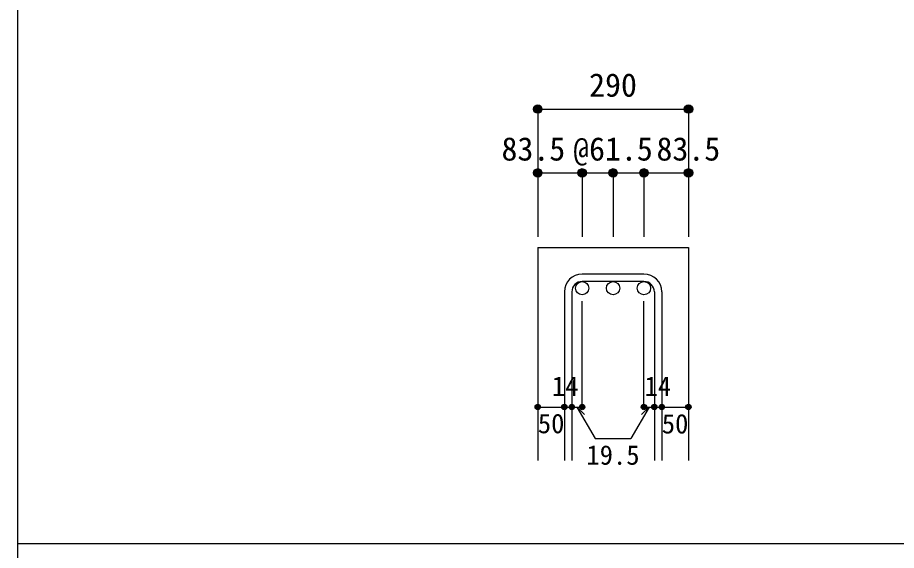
# Model space of a CAD drawing. Units: millimetres at full size, sheet at 1:20; details may follow other scales. Extents: x -3982 to 3969, y -2797 to 2801.
# Drawn here: x -3982 to -2332, y -10 to 991 of the extents above; entities that cross this region are included whole.
import ezdxf
from ezdxf.enums import TextEntityAlignment as Align

# ---------------------------------------------------------------- set-up
doc = ezdxf.new("R2010")
doc.units = ezdxf.units.MM
doc.header["$LTSCALE"] = 20
doc.header["$PDMODE"] = 32
doc.header["$PDSIZE"] = 10
for name, color, linetype in [('6-1_躯体線', 2, 'Continuous'), ('6-5_梁主筋', 7, 'Continuous'), ('6-6_S.T.P.', 7, 'Continuous'), ('6-D_寸法', 4, 'Continuous'), ('F-0_枠', 6, 'Continuous')]:
    doc.layers.add(name, color=color, linetype=linetype)
doc.styles.add('ＭＳ ゴシック', font='')
doc.styles.get('ＭＳ ゴシック').set_extended_font_data('MS Gothic')

msp = doc.modelspace()

# ---------------------------------------------------------------- linework, layer by layer
at = {"layer": '6-1_躯体線'}
for p, q in [((-3005.37, 559.12), (-3005.37, 159.12)), ((-3005.37, 559.12), (-2722.37, 559.12)), ((-2722.37, 559.12), (-2722.37, 159.12))]:
    msp.add_line(p, q, dxfattribs=at)
at = {"layer": '6-5_梁主筋', "color": 3}
for centre in [(-2921.87, 482.62), (-2863.87, 482.62), (-2805.87, 482.62)]:
    msp.add_circle(centre, 12.5, dxfattribs=at)
at = {"layer": '6-6_S.T.P.'}
for p, q in [((-2805.87, 509.12), (-2921.87, 509.12)), ((-2805.87, 495.12), (-2921.87, 495.12)), ((-2955.37, 475.62), (-2955.37, 159.12)), ((-2941.37, 475.62), (-2941.37, 159.12)), ((-2786.37, 475.62), (-2786.37, 159.12)), ((-2772.37, 475.62), (-2772.37, 159.12))]:
    msp.add_line(p, q, dxfattribs=at)
for centre, radius, start, end in [((-2921.87, 475.62), 33.5, 90, 180), ((-2921.87, 475.62), 19.5, 90, 180), ((-2805.87, 475.62), 33.5, 0, 90), ((-2805.87, 475.62), 19.5, 0, 90)]:
    msp.add_arc(centre, radius, start, end, dxfattribs=at)
at = {"layer": '6-D_寸法'}
for p, q in [((-3005.37, 819.12), (-3005.37, 699.12)), ((-3005.37, 819.12), (-2722.37, 819.12)), ((-2722.37, 819.12), (-2722.37, 699.12)), ((-3005.37, 699.12), (-2921.87, 699.12)), ((-3005.37, 699.12), (-3005.37, 579.12)), ((-2921.87, 699.12), (-2921.87, 579.12)), ((-2921.87, 699.12), (-2863.87, 699.12)), ((-2863.87, 699.12), (-2863.87, 579.12)), ((-2863.87, 699.12), (-2805.87, 699.12)), ((-2805.87, 699.12), (-2805.87, 579.12)), ((-2805.87, 699.12), (-2722.37, 699.12)), ((-2722.37, 699.12), (-2722.37, 579.12)), ((-2921.87, 259.12), (-2921.87, 458.45)), ((-2805.87, 259.12), (-2805.87, 458.45)), ((-3005.37, 259.12), (-2955.37, 259.12)), ((-2955.37, 259.12), (-2921.87, 259.12)), ((-2931.62, 259.12), (-2917.48, 244.98)), ((-2931.62, 259.12), (-2897.39, 199.85)), ((-2796.12, 259.12), (-2830.34, 199.85)), ((-2796.12, 259.12), (-2810.26, 244.98)), ((-2805.87, 259.12), (-2722.37, 259.12)), ((-2786.37, 259.12), (-2772.37, 259.12)), ((-2897.39, 199.85), (-2830.34, 199.85))]:
    msp.add_line(p, q, dxfattribs=at)
msp.add_lwpolyline([(-2722.37, 819.12), (-2722.37, 699.12), (-2722.37, 579.12)], dxfattribs=at)
for centre, radius in [((-3005.37, 819.12), 8), ((-3005.37, 819.12), 7.2), ((-3005.37, 819.12), 6.4), ((-2722.37, 819.12), 8), ((-2722.37, 819.12), 7.2), ((-2722.37, 819.12), 6.4), ((-3005.37, 819.12), 5.6), ((-3005.37, 819.12), 4.8), ((-3005.37, 819.12), 4), ((-3005.37, 819.12), 3.2), ((-3005.37, 819.12), 2.4), ((-3005.37, 819.12), 1.6), ((-3005.37, 819.12), 0.8), ((-2722.37, 819.12), 5.6), ((-2722.37, 819.12), 4.8), ((-2722.37, 819.12), 4), ((-2722.37, 819.12), 3.2), ((-2722.37, 819.12), 2.4), ((-2722.37, 819.12), 1.6), ((-2722.37, 819.12), 0.8), ((-3005.37, 699.12), 8), ((-3005.37, 699.12), 7.2), ((-3005.37, 699.12), 6.4), ((-3005.37, 699.12), 5.6), ((-3005.37, 699.12), 4.8), ((-3005.37, 699.12), 4), ((-3005.37, 699.12), 3.2), ((-3005.37, 699.12), 2.4), ((-3005.37, 699.12), 1.6), ((-3005.37, 699.12), 0.8), ((-2921.87, 699.12), 8), ((-2921.87, 699.12), 7.2), ((-2921.87, 699.12), 6.4), ((-2921.87, 699.12), 5.6), ((-2921.87, 699.12), 4.8), ((-2921.87, 699.12), 4), ((-2921.87, 699.12), 3.2), ((-2921.87, 699.12), 2.4), ((-2921.87, 699.12), 1.6), ((-2921.87, 699.12), 0.8), ((-2863.87, 699.12), 8), ((-2863.87, 699.12), 7.2), ((-2863.87, 699.12), 6.4), ((-2863.87, 699.12), 5.6), ((-2863.87, 699.12), 4.8), ((-2863.87, 699.12), 4), ((-2863.87, 699.12), 3.2), ((-2863.87, 699.12), 2.4), ((-2863.87, 699.12), 1.6), ((-2863.87, 699.12), 0.8), ((-2805.87, 699.12), 8), ((-2805.87, 699.12), 7.2), ((-2805.87, 699.12), 6.4), ((-2805.87, 699.12), 5.6), ((-2805.87, 699.12), 4.8), ((-2805.87, 699.12), 4), ((-2805.87, 699.12), 3.2), ((-2805.87, 699.12), 2.4), ((-2805.87, 699.12), 1.6), ((-2805.87, 699.12), 0.8), ((-2722.37, 699.12), 8), ((-2722.37, 699.12), 7.2), ((-2722.37, 699.12), 6.4), ((-2722.37, 699.12), 5.6), ((-2722.37, 699.12), 4.8), ((-2722.37, 699.12), 4), ((-2722.37, 699.12), 3.2), ((-2722.37, 699.12), 2.4), ((-2722.37, 699.12), 1.6), ((-2722.37, 699.12), 0.8), ((-3005.37, 259.12), 4), ((-3005.37, 259.12), 3.6), ((-3005.37, 259.12), 3.2), ((-3005.37, 259.12), 2.8), ((-3005.37, 259.12), 2.4), ((-3005.37, 259.12), 2), ((-3005.37, 259.12), 1.6), ((-3005.37, 259.12), 1.2), ((-3005.37, 259.12), 0.8), ((-3005.37, 259.12), 0.4), ((-2955.37, 259.12), 4), ((-2955.37, 259.12), 3.6), ((-2955.37, 259.12), 3.2), ((-2955.37, 259.12), 2.8), ((-2955.37, 259.12), 2.4), ((-2955.37, 259.12), 2), ((-2955.37, 259.12), 1.6), ((-2955.37, 259.12), 1.2), ((-2955.37, 259.12), 0.8), ((-2955.37, 259.12), 0.4), ((-2941.37, 259.12), 4), ((-2941.37, 259.12), 3.6), ((-2941.37, 259.12), 3.2), ((-2941.37, 259.12), 2.8), ((-2941.37, 259.12), 2.4), ((-2941.37, 259.12), 2), ((-2941.37, 259.12), 1.6), ((-2941.37, 259.12), 1.2), ((-2941.37, 259.12), 0.8), ((-2941.37, 259.12), 0.4), ((-2921.87, 259.12), 4), ((-2921.87, 259.12), 3.6), ((-2921.87, 259.12), 3.2), ((-2921.87, 259.12), 2.8), ((-2921.87, 259.12), 2.4), ((-2921.87, 259.12), 2), ((-2921.87, 259.12), 1.6), ((-2921.87, 259.12), 1.2), ((-2921.87, 259.12), 0.8), ((-2921.87, 259.12), 0.4), ((-2805.87, 259.12), 4), ((-2805.87, 259.12), 3.6), ((-2805.87, 259.12), 3.2), ((-2805.87, 259.12), 2.8), ((-2805.87, 259.12), 2.4), ((-2805.87, 259.12), 2), ((-2805.87, 259.12), 1.6), ((-2805.87, 259.12), 1.2), ((-2805.87, 259.12), 0.8), ((-2805.87, 259.12), 0.4), ((-2786.37, 259.12), 4), ((-2786.37, 259.12), 3.6), ((-2786.37, 259.12), 3.2), ((-2786.37, 259.12), 2.8), ((-2786.37, 259.12), 2.4), ((-2786.37, 259.12), 2), ((-2786.37, 259.12), 1.6), ((-2786.37, 259.12), 1.2), ((-2786.37, 259.12), 0.8), ((-2786.37, 259.12), 0.4), ((-2772.37, 259.12), 4), ((-2772.37, 259.12), 3.6), ((-2772.37, 259.12), 3.2), ((-2772.37, 259.12), 2.8), ((-2772.37, 259.12), 2.4), ((-2772.37, 259.12), 2), ((-2772.37, 259.12), 1.6), ((-2772.37, 259.12), 1.2), ((-2772.37, 259.12), 0.8), ((-2772.37, 259.12), 0.4), ((-2722.37, 259.12), 4), ((-2722.37, 259.12), 3.6), ((-2722.37, 259.12), 3.2), ((-2722.37, 259.12), 2.8), ((-2722.37, 259.12), 2.4), ((-2722.37, 259.12), 2), ((-2722.37, 259.12), 1.6), ((-2722.37, 259.12), 1.2), ((-2722.37, 259.12), 0.8), ((-2722.37, 259.12), 0.4)]:
    msp.add_circle(centre, radius, dxfattribs=at)
at = {"layer": '6-D_寸法', "color": 7}
for p in [(-3005.37, 819.12), (-2722.37, 819.12), (-3005.37, 699.12), (-2921.87, 699.12), (-2863.87, 699.12), (-2805.87, 699.12), (-2722.37, 699.12), (-3005.37, 259.12), (-2955.37, 259.12), (-2941.37, 259.12), (-2921.87, 259.12), (-2805.87, 259.12), (-2786.37, 259.12), (-2772.37, 259.12), (-2722.37, 259.12)]:
    msp.add_point(p, dxfattribs=at)
at = {"layer": 'F-0_枠'}
msp.add_line((-3981.92, 2800.77), (-3981.92, -2796.83), dxfattribs=at)
at = {"layer": 'F-0_枠', "color": 2}
msp.add_line((2482.4, 1.97), (-3981.92, 1.97), dxfattribs=at)

# ---------------------------------------------------------------- texts
at = {"layer": '6-D_寸法', "style": 'ＭＳ ゴシック'}
for s, height, p in [('290', 43.99, (-2908.87, 829.12)), ('83.5', 43.99, (-3073.37, 709.12)), ('@61.5', 43.99, (-2938.87, 709.12)), ('83.5', 43.99, (-2782.37, 709.12)), ('14', 36.66, (-2978.68, 269.2)), ('14', 36.66, (-2804.76, 269.12)), ('50', 36.66, (-3005.11, 199.03)), ('50', 36.66, (-2772.37, 198.57)), ('19.5', 36.66, (-2913.87, 139.85))]:
    msp.add_text(s, height=height, dxfattribs=at).set_placement(p, align=Align.BOTTOM_LEFT)

doc.saveas('drawing.dxf')
